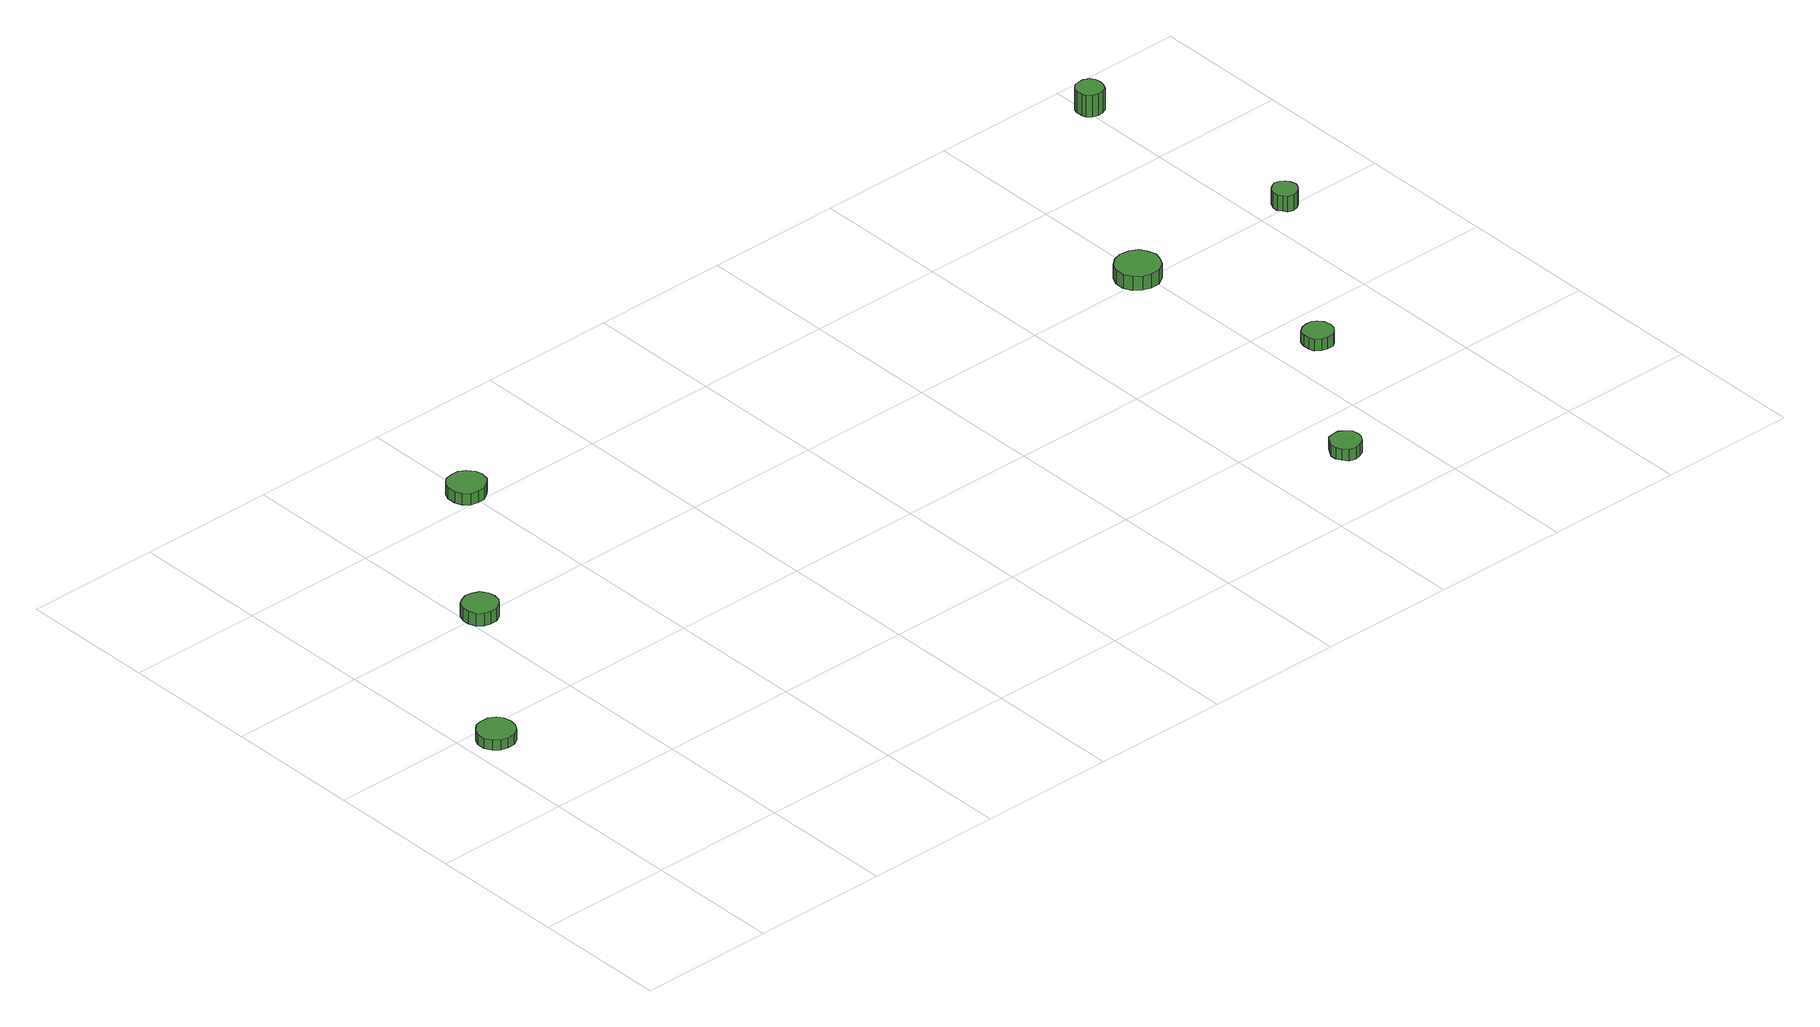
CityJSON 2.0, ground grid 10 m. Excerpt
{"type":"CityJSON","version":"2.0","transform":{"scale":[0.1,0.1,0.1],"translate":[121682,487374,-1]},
"CityObjects":{
"tree1":{"type":"SolitaryVegetationObject","attributes":{"function":"something"},"geometry":[{"type":"MultiSurface","lod":"1","boundaries":[[[0,1,2,3,4,5,6,7,8,9,10,11,12,13,14]],[[15,16,17,18,19,20,21,22,23,24,25,26,27,28,29]],[[0,29,28,1]],[[1,28,27,2]],[[2,27,26,3]],[[3,26,25,4]],[[4,25,24,5]],[[5,24,23,6]],[[6,23,22,7]],[[7,22,21,8]],[[8,21,20,9]],[[9,20,19,10]],[[10,19,18,11]],[[11,18,17,12]],[[12,17,16,13]],[[13,16,15,14]],[[14,15,29,0]]]}]},
"tree2":{"type":"SolitaryVegetationObject","attributes":{"function":"something"},"geometry":[{"type":"MultiSurface","lod":"1","boundaries":[[[30,31,32,33,34,35,36,37,38,39,40,41,42,43,44]],[[45,46,47,48,49,50,51,52,53,54,55,56,57,58,59]],[[30,59,58,31]],[[31,58,57,32]],[[32,57,56,33]],[[33,56,55,34]],[[34,55,54,35]],[[35,54,53,36]],[[36,53,52,37]],[[37,52,51,38]],[[38,51,50,39]],[[39,50,49,40]],[[40,49,48,41]],[[41,48,47,42]],[[42,47,46,43]],[[43,46,45,44]],[[44,45,59,30]]]}]},
"tree3":{"type":"SolitaryVegetationObject","attributes":{"function":"something"},"geometry":[{"type":"MultiSurface","lod":"1","boundaries":[[[60,61,62,63,64,65,66,67,68,69,70,71,72,73,74]],[[75,76,77,78,79,80,81,82,83,84,85,86,87,88,89]],[[60,89,88,61]],[[61,88,87,62]],[[62,87,86,63]],[[63,86,85,64]],[[64,85,84,65]],[[65,84,83,66]],[[66,83,82,67]],[[67,82,81,68]],[[68,81,80,69]],[[69,80,79,70]],[[70,79,78,71]],[[71,78,77,72]],[[72,77,76,73]],[[73,76,75,74]],[[74,75,89,60]]]}]},
"tree4":{"type":"SolitaryVegetationObject","attributes":{"function":"something"}},
"tree5":{"type":"SolitaryVegetationObject","attributes":{"function":"something"},"geometry":[{"type":"MultiSurface","lod":"1","boundaries":[[[90,91,92,93,94,95,96,97,98,99,100,101,102,103,104]],[[105,106,107,108,109,110,111,112,113,114,115,116,117,118,119]],[[90,119,118,91]],[[91,118,117,92]],[[92,117,116,93]],[[93,116,115,94]],[[94,115,114,95]],[[95,114,113,96]],[[96,113,112,97]],[[97,112,111,98]],[[98,111,110,99]],[[99,110,109,100]],[[100,109,108,101]],[[101,108,107,102]],[[102,107,106,103]],[[103,106,105,104]],[[104,105,119,90]]]}]},
"tree6":{"type":"SolitaryVegetationObject","attributes":{"function":"something"}},
"tree7":{"type":"SolitaryVegetationObject","attributes":{"function":"something"},"geometry":[{"type":"MultiSurface","lod":"1","boundaries":[[[120,121,122,123,124,125,126,127,128,129,130,131,132,133,134]],[[135,136,137,138,139,140,141,142,143,144,145,146,147,148,149]],[[120,149,148,121]],[[121,148,147,122]],[[122,147,146,123]],[[123,146,145,124]],[[124,145,144,125]],[[125,144,143,126]],[[126,143,142,127]],[[127,142,141,128]],[[128,141,140,129]],[[129,140,139,130]],[[130,139,138,131]],[[131,138,137,132]],[[132,137,136,133]],[[133,136,135,134]],[[134,135,149,120]]]}]},
"tree8":{"type":"SolitaryVegetationObject","attributes":{"function":"something"},"geometry":[{"type":"MultiSurface","lod":"1","boundaries":[[[150,151,152,153,154,155,156,157,158,159,160,161,162,163,164]],[[165,166,167,168,169,170,171,172,173,174,175,176,177,178,179]],[[150,179,178,151]],[[151,178,177,152]],[[152,177,176,153]],[[153,176,175,154]],[[154,175,174,155]],[[155,174,173,156]],[[156,173,172,157]],[[157,172,171,158]],[[158,171,170,159]],[[159,170,169,160]],[[160,169,168,161]],[[161,168,167,162]],[[162,167,166,163]],[[163,166,165,164]],[[164,165,179,150]]]}]},
"tree9":{"type":"SolitaryVegetationObject","attributes":{"function":"something"}},
"tree10":{"type":"SolitaryVegetationObject","attributes":{"function":"something"},"geometry":[{"type":"MultiSurface","lod":"1","boundaries":[[[180,181,182,183,184,185,186,187,188,189,190,191,192,193,194]],[[195,196,197,198,199,200,201,202,203,204,205,206,207,208,209]],[[180,209,208,181]],[[181,208,207,182]],[[182,207,206,183]],[[183,206,205,184]],[[184,205,204,185]],[[185,204,203,186]],[[186,203,202,187]],[[187,202,201,188]],[[188,201,200,189]],[[189,200,199,190]],[[190,199,198,191]],[[191,198,197,192]],[[192,197,196,193]],[[193,196,195,194]],[[194,195,209,180]]]}]},
"tree11":{"type":"SolitaryVegetationObject","attributes":{"function":"something"},"geometry":[{"type":"MultiSurface","lod":"1","boundaries":[[[210,211,212,213,214,215,216,217,218,219,220,221,222,223,224]],[[225,226,227,228,229,230,231,232,233,234,235,236,237,238,239]],[[210,239,238,211]],[[211,238,237,212]],[[212,237,236,213]],[[213,236,235,214]],[[214,235,234,215]],[[215,234,233,216]],[[216,233,232,217]],[[217,232,231,218]],[[218,231,230,219]],[[219,230,229,220]],[[220,229,228,221]],[[221,228,227,222]],[[222,227,226,223]],[[223,226,225,224]],[[224,225,239,210]]]}]}
},
"vertices":[
[33,183,17],[32,189,17],[29,193,17],[24,196,17],[18,196,17],[13,195,17],[9,191,17],[6,186,17],[6,180,17],[9,175,17],[13,171,17],[18,170,17],[24,170,17],[29,173,17],[32,178,17],[32,178,9],[29,173,9],[24,170,9],[18,170,9],[13,171,9],[9,175,9],[6,180,9],[6,186,9],[9,191,9],[13,195,9],[18,196,9],[24,196,9],[29,193,9],[32,189,9],[33,183,9],
[122,298,18],[121,303,18],[118,308,18],[113,310,18],[108,311,18],[103,309,18],[99,306,18],[97,301,18],[97,296,18],[99,291,18],[103,287,18],[108,286,18],[113,286,18],[118,289,18],[121,293,18],[121,293,8],[118,289,8],[113,286,8],[108,286,8],[103,287,8],[99,291,8],[97,296,8],[97,301,8],[99,306,8],[103,309,8],[108,311,8],[113,310,8],[118,308,8],[121,303,8],[122,298,8],
[212,410,17],[211,415,17],[207,420,17],[202,423,17],[197,423,17],[191,422,17],[187,418,17],[185,413,17],[185,407,17],[187,402,17],[191,398,17],[197,397,17],[202,397,17],[207,400,17],[211,404,17],[211,404,8],[207,400,8],[202,397,8],[197,397,8],[191,398,8],[187,402,8],[185,407,8],[185,413,8],[187,418,8],[191,422,8],[197,423,8],[202,423,8],[207,420,8],[211,415,8],[212,410,8],
[672,63,15],[671,68,15],[668,71,15],[664,74,15],[660,74,15],[655,73,15],[652,69,15],[650,65,15],[650,61,15],[652,57,15],[655,53,15],[660,52,15],[664,53,15],[668,55,15],[671,59,15],[671,59,6],[668,55,6],[664,53,6],[660,52,6],[655,53,6],[652,57,6],[650,61,6],[650,65,6],[652,69,6],[655,73,6],[660,74,6],[664,74,6],[668,71,6],[671,68,6],[672,63,6],
[744,170,15],[743,175,15],[740,179,15],[737,181,15],[732,181,15],[728,180,15],[724,177,15],[723,173,15],[723,168,15],[724,164,15],[728,161,15],[732,160,15],[737,160,15],[740,162,15],[743,166,15],[743,166,6],[740,162,6],[737,160,6],[732,160,6],[728,161,6],[724,164,6],[723,168,6],[723,173,6],[724,177,6],[728,180,6],[732,181,6],[737,181,6],[740,179,6],[743,175,6],[744,170,6],
[712,305,17],[710,312,17],[707,317,17],[701,320,17],[694,321,17],[688,319,17],[683,315,17],[680,309,17],[680,302,17],[683,296,17],[688,292,17],[694,290,17],[701,290,17],[707,294,17],[710,299,17],[710,299,6],[707,294,6],[701,290,6],[694,290,6],[688,292,6],[683,296,6],[680,302,6],[680,309,6],[683,315,6],[688,319,6],[694,321,6],[701,320,6],[707,317,6],[710,312,6],[712,305,6],
[833,303,19],[832,307,19],[830,310,19],[827,312,19],[823,313,19],[819,311,19],[817,309,19],[815,305,19],[815,301,19],[817,298,19],[819,295,19],[823,294,19],[827,295,19],[830,297,19],[832,300,19],[832,300,7],[830,297,7],[827,295,7],[823,294,7],[819,295,7],[817,298,7],[815,301,7],[815,305,7],[817,309,7],[819,311,7],[823,313,7],[827,312,7],[830,310,7],[832,307,7],[833,303,7],
[813,472,24],[812,476,24],[810,479,24],[806,481,24],[802,481,24],[798,480,24],[795,477,24],[794,474,24],[794,469,24],[795,466,24],[798,463,24],[802,462,24],[806,462,24],[810,464,24],[812,468,24],[812,468,7],[810,464,7],[806,462,7],[802,462,7],[798,463,7],[795,466,7],[794,469,7],[794,474,7],[795,477,7],[798,480,7],[802,481,7],[806,481,7],[810,479,7],[812,476,7],[813,472,7]
]}
